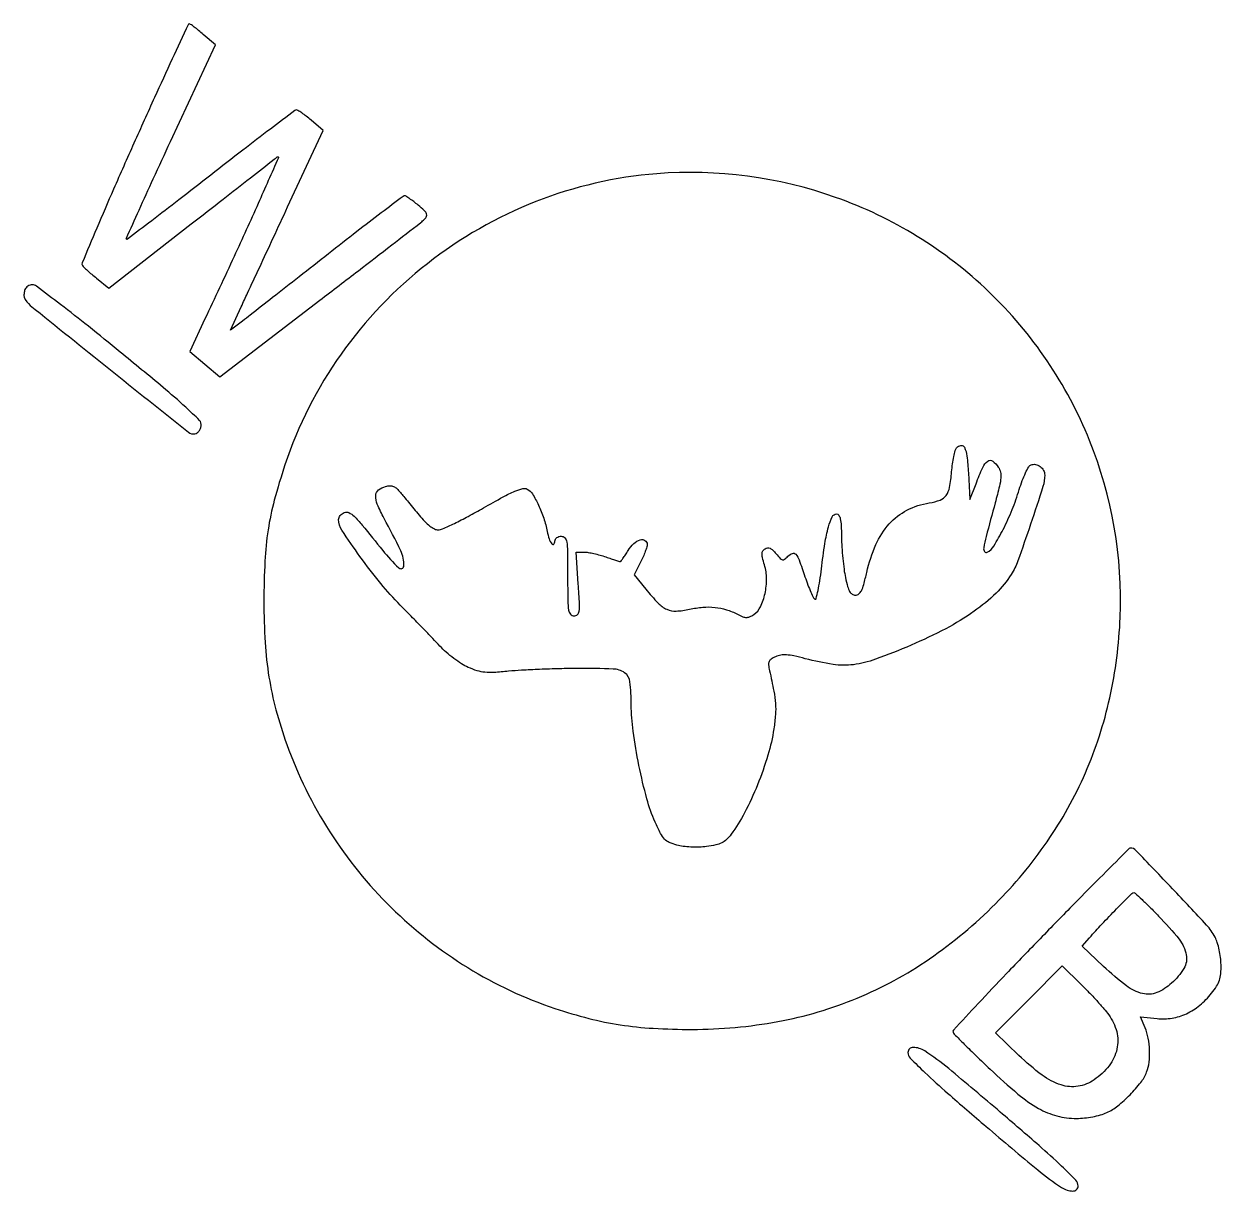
# Model space of a CAD drawing. Extents: x 15 to 391, y 53 to 420.
import ezdxf

# ---------------------------------------------------------------- set-up
doc = ezdxf.new("R2010")
doc.units = 0

msp = doc.modelspace()

# ---------------------------------------------------------------- linework, layer by layer
for points in [[(49.638457, 382.527338, 0.002117), (43.243637, 368.091854, 0.003449), (37.953571, 355.781945, 0.000578), (33.375976, 344.888879, 0.242132), (33.437964, 344.100377, 0.063673), (33.868996, 343.568173, 0.007391), (34.995647, 342.5226, 0.008789), (36.381794, 341.317289, 0.007075), (37.9125, 340.069301), (41.797247, 336.992525), (67.648623, 357.138776, 0.000007), (77.644046, 364.928554, 0.000012), (86.25905, 371.643056, 0.000003), (93.774144, 377.500649, 0.000408), (94.701335, 378.224569, -0.78033), (95.068076, 377.939032, -0.00088), (88.704681, 363.603785, -0.003201), (81.138118, 346.926464, -0.001938), (71.97749, 327.274996), (67.16273, 317.049992), (71.883016, 313.097945), (76.603302, 309.145898), (108.051651, 333.149882, 0.000626), (120.213389, 342.45684, 0.000965), (130.702672, 350.536983, 0.000294), (139.791513, 357.574882, 0.029675), (141, 358.63229, 0.086983), (141.655455, 359.552136, 0.221662), (141.662902, 360.351684, 0.100663), (140.973487, 361.302005, 0.011906), (139, 363.028456, 0.009182), (137.605673, 364.148075, 0.012693), (136.31183, 365.097014, 0.009295), (135.208637, 365.833805, 0.13423), (134.763676, 365.973099, 0.172941), (134.236981, 365.806718, 0.000371), (127.409942, 360.625221, 0.002441), (119.735576, 354.732307, 0.001506), (110.763676, 347.729782, -0.000237), (101.580109, 340.52447, -0.000316), (93.233405, 333.990665, -0.00022), (86.226387, 328.517689, -0.00326), (83.754299, 326.614372), (80.008598, 323.76918), (83.391167, 331.13459, -0.000995), (85.352674, 335.383373, -0.000174), (89.068982, 343.383981, -0.000189), (93.435384, 352.766329, -0.000169), (97.969909, 362.491728), (109.166083, 386.483456), (105.333041, 389.726851, 0.008626), (103.810874, 390.97044, 0.012152), (102.408843, 392.021869, 0.008427), (101.213397, 392.843764, 0.142279), (100.760892, 392.985123, 0.168664), (100.230182, 392.812745, 0.000291), (92.541184, 386.98181, 0.002135), (83.916701, 380.375289, 0.001314), (73.816803, 372.527423, -0.001179), (63.747215, 364.698754, -0.001962), (55.22195, 358.15625, -0.000156), (47.570392, 352.335601, -0.375093), (47.31366, 352.353007, -0.3114), (47.262856, 352.629631, -0.000144), (51.247556, 361.494786, -0.001834), (55.735965, 371.37585, -0.001107), (61.124344, 383.055262), (75.233189, 413.459356), (71.449985, 416.729678, 0.007538), (69.955525, 417.982676, 0.010934), (68.596259, 419.039343, 0.006776), (67.435347, 419.877589, 0.154161), (67.04776, 420, 0.29164), (66.692428, 419.773476, 0.0002), (61.678431, 408.992405, 0.002129), (56.12083, 396.895385, 0.001289)], [(214, 372.925408, 0.074238), (176.01507, 364.168001, 0.072472), (141.898664, 344.657508, 0.072441), (114.756381, 316.213795, 0.074068), (97.102094, 281.415287, 0.015149), (93.76931, 270.300918, 0.027155), (91.813823, 260.977277, 0.025805), (90.822592, 251.181015, 0.012257), (90.508924, 238.5, 0.01524), (90.898907, 225.615958, 0.024553), (92.102308, 214.703454, 0.026068), (94.300399, 204.443748, 0.020427), (97.708578, 193.581222, 0.056273), (111.222985, 166.118309, 0.055934), (130.543639, 142.298572, 0.05617), (154.579141, 123.438109, 0.057698), (182, 110.60099, 0.018158), (192.672632, 107.459484, 0.024483), (202.535554, 105.449907, 0.023405), (212.887775, 104.356375, 0.014611), (225.080226, 104, 0.045752), (252.115594, 106.479038, 0.052371), (276.993618, 113.835991, 0.052493), (299.752395, 126.182487, 0.046328), (320.5, 143.465261, 0.044832), (336.747383, 162.98903, 0.048439), (348.778197, 184.616244, 0.048346), (356.440457, 208.192373, 0.044346), (359.722914, 233.5, 0.106349), (350.086205, 289.121223, 0.106405), (318.429474, 335.846813, 0.106085), (270.260774, 365.50785, 0.105121)], [(15.374286, 336.532989, 0.036502), (15.184216, 335.903949, 0.032269), (15.077853, 335.227442, 0.03369), (15.062835, 334.603847, 0.079116), (15.15567, 334.148631, 0.134267), (17.042436, 331.539114, 0.000714), (41.711981, 311.735702, 0.000484), (66.795137, 291.698922, 0.218718), (68.815206, 291.199449, 0.106127), (69.482128, 291.481201, 0.069548), (70.094754, 292.051987, 0.065284), (70.562591, 292.812514, 0.069813), (70.805234, 293.650965, 0.234344), (70.221677, 295.423282, 0.013217), (65.933293, 299.547621, 0.011275), (58.787644, 305.775995, 0.002084), (45.326221, 316.89075, 0.003203), (35.312869, 324.981987, 0.005016), (26.58665, 331.799158, 0.001577), (18.974329, 337.586126, 0.163137), (17.739602, 338, 0.074569), (17.008506, 337.890356, 0.064446), (16.301312, 337.569066, 0.066855), (15.723998, 337.093883, 0.095845)], [(312, 278.920825), (312.5, 270.5), (314.390531, 275.5, -0.015713), (316.514948, 280.625661, -0.126654), (318.097423, 282.597422, -0.328614), (319.644768, 282.609074, -0.092913), (321.404795, 280.75, -0.085248), (322.085065, 279.152863, -0.080465), (322.212416, 277.38694, -0.038653), (321.770914, 274.749498, -0.005669), (320.405508, 269.5, 0.001541), (317.56627, 258.942656, 0.025604), (316.813857, 255.385332, 0.18924), (317.078229, 254.185148, 0.38537), (317.943149, 253.969574, 0.134108), (320.012337, 255.928465, 0.01872), (322.911556, 261.127277, 0.021532), (325.754828, 267.35613, 0.023015), (327.982589, 273.671203, -0.016041), (328.930004, 276.48114, -0.022286), (329.968792, 278.925559, -0.020428), (330.97251, 280.819838, -0.1707), (331.700216, 281.438456, -0.145471), (333.112937, 281.548152, -0.10736), (334.549712, 280.897336, -0.104268), (335.61849, 279.688033, -0.129722), (336, 278.242282, -0.077617), (335.430149, 274.593486, -0.003687), (331.553014, 262.784047, -0.004604), (327.55072, 251.2427, -0.054905), (325.487068, 247, -0.060783), (320.677175, 241.098337, -0.037682), (313.774264, 235.39848, -0.032204), (304.877311, 229.937441, -0.021043), (294, 224.762739, -0.012719), (282.756437, 220.317079, -0.056135), (275.846065, 218.633744, -0.069645), (269.470724, 218.71202, -0.026341), (260.72605, 220.521222, 0.010523), (257.12, 221.387027, 0.037787), (254.777022, 221.714941, 0.058123), (252.998583, 221.621306, 0.064793), (251.35756, 221.117054, 0.038701), (249.959631, 220.344462, 0.147558), (249.328199, 219.587981, 0.129469), (249.176452, 218.549041, 0.027018), (249.48425, 216.717451, -0.007135), (250.823446, 210.316633, -0.02955), (251.346684, 206.402635, -0.038019), (251.339131, 202.951045, -0.017698), (250.831388, 198.5, -0.035988), (248.969632, 190.210206, -0.023003), (245.686002, 180.89379, -0.023132), (241.626552, 172.068369, -0.041587), (237.392555, 165.322508, -0.039901), (235.916164, 163.65063, -0.076302), (234.456987, 162.619136, -0.063793), (232.583483, 161.965623, -0.020981), (229.698925, 161.481587, -0.024082), (227.33806, 161.301476, -0.018452), (224.74972, 161.324545, -0.018826), (222.28692, 161.530569, -0.035496), (220.330171, 161.911094, -0.039806), (217.968886, 162.753288, -0.098645), (216.479557, 163.813895, -0.07019), (215.229241, 165.583278, -0.013297), (213.512258, 169.152034, -0.039827), (210.900586, 176.483302, -0.015521), (208.429809, 186.961614, -0.01566), (206.592469, 197.715947, -0.03414), (206.010505, 206.05887, 0.0275), (205.602793, 213.283108, 0.218552), (203.921565, 216.077033, 0.141927), (200.274393, 217.272677, 0.009805), (189.331668, 217.439091, 0.004875), (183.445166, 217.355777, 0.004068), (177.19487, 217.155467, 0.004106), (171.478978, 216.878684, 0.011164), (167.438101, 216.559091, -0.009933), (162.810823, 216.181653, -0.039526), (159.964742, 216.231429, -0.052394), (157.578446, 216.718115, -0.027654), (154.747403, 217.787537, -0.037753), (152.66526, 218.903326, -0.019), (150.212457, 220.600923, -0.018753), (147.797271, 222.557612, -0.026381), (145.809302, 224.489755, 0.004251), (143.604381, 226.831144, 0.001466), (140.378307, 230.179347, 0.001456), (136.799932, 233.850012, 0.001689), (133.372169, 237.322218, -0.024361), (127.230055, 244.135717, -0.015335), (120.707201, 252.640975, -0.009954), (115.003936, 260.912162, -0.146985), (114, 264.253477, -0.10132), (114.130215, 264.889477, -0.066807), (114.513566, 265.532911, -0.063364), (115.079923, 266.085955, -0.07025), (115.748309, 266.456912, -0.198549), (117.231142, 266.418954, -0.090034), (118.866466, 265.306938, -0.027298), (121.430639, 262.495633, -0.002096), (127.873409, 254.539544, 0.033308), (132.907007, 249.060841, 0.644479), (134.509245, 249.707951, 0.12341), (133.540526, 254.400076, 0.012485), (128.296772, 264.618059, -0.023764), (126.155828, 269.032172, -0.113566), (125.663466, 271.770345, -0.211588), (126.548704, 273.533634, -0.111101), (128.781679, 274.660053, -0.056101), (130.141087, 274.843063, -0.10141), (131.241668, 274.642343, -0.088829), (132.269633, 273.998267, -0.035548), (133.421378, 272.793307, -0.000699), (134.476398, 271.515941, -0.000238), (136.005588, 269.657394, -0.000237), (137.692589, 267.603074, -0.000272), (139.299772, 265.641886, 0.020446), (141.059053, 263.663548, 0.036259), (142.683588, 262.208064, 0.045103), (144.123993, 261.289, 0.120444), (145.299772, 261.003686, 0.105695), (146.688211, 261.302938, 0.007136), (150.378683, 263.027568, 0.009991), (154.743155, 265.252348, 0.007311), (159.5, 267.888319, -0.005258), (165.677075, 271.344532, -0.023608), (169.401592, 273.154727, -0.039393), (171.860386, 273.987183, -0.185045), (173.315688, 273.814293, -0.135188), (174.934529, 272.297265, -0.027429), (176.818809, 268.80057, -0.028894), (178.493963, 264.626464, -0.03462), (179.560442, 260.52951, 0.034901), (180.180712, 258.152169, 0.086098), (181.037028, 256.572572, 0.461196), (181.65177, 256.549195, 0.188318), (182, 257.440983, -0.12119), (182.150115, 258.051226, -0.106973), (182.570715, 258.555123, -0.093907), (183.214978, 258.886332, -0.072022), (184, 259, -0.218517), (185.104087, 258.493281, -0.138781), (185.71, 257.1875, -0.036854), (185.955897, 254.300928, -0.002827), (186, 246.5, 0.002819), (186.044034, 238.690978, 0.036959), (186.2901, 235.808588, 0.139562), (186.89762, 234.505923, 0.217611), (188.005019, 234, 0.180461), (189.086998, 234.403655, 0.182611), (189.633556, 235.415158, 0.046616), (189.726588, 237.683399, 0.003317), (189.3547, 244), (188.699361, 254), (191.223954, 254, -0.040145), (192.483531, 253.898704, -0.014341), (194.255812, 253.559375, -0.014122), (196.18713, 253.074248, -0.016213), (198, 252.5, 0.002016), (199.650536, 251.925131, 0.003072), (201.088573, 251.440625, 0.001117), (202.329814, 251.033973, 0.078753), (202.544167, 251, 0.240565), (202.716255, 251.087883, 0.003659), (203.386312, 252.028125, 0.008907), (204.14972, 253.158418, 0.00566), (205, 254.5, -0.066093), (206.789178, 256.687494, -0.109806), (208.830324, 257.895804, -0.224784), (210.317256, 257.706766, -0.255908), (211, 256.460162, -0.073563), (210.875511, 255.618601, -0.015003), (210.395243, 254.18723, -0.015506), (209.729367, 252.54276, -0.014), (208.941253, 250.884847), (206.882506, 246.849369), (210.545032, 242.379739, 0.019911), (214.450918, 237.982496, 0.093868), (217.190916, 236.0367, 0.120547), (220.100807, 235.475929, 0.042677), (224.334462, 236.050368, -0.034058), (228.528745, 236.693169, -0.04705), (232.334691, 236.654931, -0.049612), (235.906604, 235.918892, -0.044666), (239.398474, 234.476868, 0.022892), (241.089144, 233.690968, 0.095448), (242.185239, 233.469879, 0.111088), (243.197365, 233.688309, 0.036571), (244.536693, 234.432085, 0.136853), (246.655157, 236.853628, 0.058581), (248.05918, 240.956762, 0.055356), (248.541219, 245.663151, 0.070759), (247.891402, 249.968131, -0.012694), (247.26521, 252.269088, -0.06884), (247.132709, 253.552719, -0.133856), (247.395337, 254.399526, -0.109005), (248.068163, 255.074214, -0.122057), (248.845635, 255.337667, -0.128362), (249.64029, 255.20001, -0.084948), (250.511455, 254.60868, -0.030075), (251.536744, 253.496642, 0.015522), (252.818587, 252.022518, 0.154003), (253.522095, 251.621201, 0.218076), (254.204845, 251.77146, 0.03485), (255.262934, 252.691506, -0.108193), (256.68034, 253.599719, -0.317843), (257.740085, 253.316455, -0.086126), (258.763023, 251.539309, -0.006459), (260.616061, 246.259639, 0.00969), (261.545919, 243.664083, 0.01432), (262.469999, 241.428884, 0.00945), (263.31617, 239.629454, 0.200261), (263.752265, 239.249245, 0.436256), (264.140809, 239.462003, 0.008614), (264.714443, 241.913518, 0.01471), (265.286795, 245.002505, 0.008621), (265.798808, 248.728762, -0.008643), (266.898639, 256.730256, -0.02861), (268.012447, 261.928177, -0.042236), (269.194395, 265.139057, -0.291255), (270.547004, 266, -0.2569), (271.258121, 265.60881, -0.088833), (271.716708, 264.485987, -0.040822), (271.98526, 262.414883, -0.008512), (272.096426, 258.75, 0.012359), (272.217282, 255.572484, 0.008749), (272.503389, 252.014062, 0.008837), (272.896577, 248.622056, 0.018419), (273.346426, 246, 0.01361), (274.024869, 243.153302, 0.063684), (274.661534, 241.597262, 0.125458), (275.43291, 240.794052, 0.139903), (276.463257, 240.5, 0.165232), (277.534486, 240.863939, 0.112979), (278.360241, 241.862852, 0.051349), (279.107604, 243.829458, 0.009332), (280.043425, 247.622347, -0.047556), (282.927313, 256.375258, -0.079887), (287.112035, 262.864624, -0.090629), (292.69138, 267.175541, -0.079575), (299.692432, 269.48214, 0.049762), (303.104279, 270.385716, 0.147731), (305.008096, 271.838044, 0.112488), (306.081687, 274.365021, 0.022953), (306.724392, 279.212642, -0.013143), (307.00623, 281.714009, -0.016141), (307.405618, 284.030059, -0.014651), (307.856254, 285.934573, -0.102498), (308.283037, 286.783305, -0.196615), (309.647705, 287.550795, -0.323977), (310.756597, 286.941292, -0.081521), (311.532641, 284.231575, -0.014236)], [(334.556826, 132.513522, 0.002056), (323.948182, 121.526419, 0.003375), (315.069984, 112.129319, 0.000507), (307.289139, 103.764535, 0.28371), (307.162159, 103.122782, 0.106528), (307.545763, 102.524053, 0.001378), (310.717619, 99.348524, 0.003922), (314.439429, 95.700571, 0.002554), (318.791438, 91.544057, 0.01449), (327.580496, 83.704829, 0.04533), (334.071844, 79.179855, 0.065115), (339.830762, 76.825281, 0.065164), (346, 76.031731, 0.026159), (348.455302, 76.165732, 0.020971), (351.073732, 76.558158, 0.02149), (353.535594, 77.144131, 0.037697), (355.5, 77.865662, 0.061856), (358.964172, 79.993949, 0.029786), (362.839616, 83.490379, 0.02963), (366.215578, 87.355324, 0.073986), (368.044627, 90.617377, 0.062268), (368.794697, 93.696497, 0.037544), (368.943332, 97.45593, 0.037111), (368.522875, 101.272423, 0.053016), (367.549823, 104.534998), (366.099647, 108.00576), (371.299823, 107.434797, 0.068172), (376.020444, 107.561221, 0.06746), (380.551213, 108.95097, 0.064144), (384.737496, 111.578209, 0.052644), (388.442034, 115.345206, 0.026435), (390.034217, 117.580209, 0.061444), (390.915274, 119.435311, 0.059735), (391.332809, 121.481044, 0.023844), (391.431165, 124.345206, 0.02822), (391.273732, 126.597741, 0.021896), (390.857866, 129.020568, 0.022393), (390.261011, 131.277351, 0.043514), (389.552298, 133, 0.067651), (386.907888, 136.764525, 0.003104), (376.145486, 148.232361, 0.001312), (364.638325, 160.278795, 0.204185), (362.945899, 161, 0.199164), (362.494556, 160.812791, 0.000186), (354.335775, 152.632097, 0.001816), (345.236948, 143.435473, 0.001108)], [(371.805058, 139.633335, -0.023896), (378.246635, 132.32149, -0.121356), (380.506669, 127.430996, -0.186215), (379.748296, 123.187523, -0.072885), (375.894691, 118.523824, -0.086689), (371.212816, 115.576993, -0.159138), (366.764682, 115.250847, -0.103556), (361.65465, 117.711808, -0.025152), (354.484635, 123.818574), (347.780216, 130.137148), (350.113806, 132.818574, -0.009239), (353.966288, 137.083537, -0.00589), (358.595562, 141.906733, -0.001388), (363.334429, 146.702393, -0.199739), (364.049697, 147, -0.189996), (364.449981, 146.842199, -0.002167), (366.58041, 144.836042, -0.006272), (369.022886, 142.456991, -0.004005)], [(356.113254, 108.599962, -0.097906), (358.617297, 103.308531, -0.117402), (358.689167, 97.812495, -0.109962), (356.239733, 92.605558, -0.077987), (351.528297, 88.159824, -0.110708), (346.45725, 86.133123, -0.119014), (341.148072, 86.543891, -0.082361), (335.138906, 89.660717, -0.030361), (327.834073, 95.857731), (320.5, 102.887772), (330.976606, 113.438341), (341.453213, 123.988909), (347.33986, 118.244455, -0.00811), (349.805244, 115.75929, -0.006761), (352.345287, 113.041797, -0.006834), (354.602516, 110.491274, -0.018405)], [(293.003947, 96.75, 0.195411), (293.735213, 94.959361, 0.009832), (298.328368, 90.438528, 0.010169), (305.477427, 83.943991, 0.002458), (317.574093, 73.5, 0.003359), (333.779437, 59.83446, 0.029975), (341.285595, 54.316328, 0.13761), (344.8671, 53.206504, 0.422141), (346.5, 54.795917, 0.194423), (345.757575, 56.633048, 0.010916), (341.30157, 61.048753, 0.010525), (334.236553, 67.473577, 0.002401), (322, 78.03656, 0.003428), (305.807768, 91.688081, 0.030133), (298.255986, 97.233235, 0.137336), (294.645802, 98.350613, 0.422717)]]:
    msp.add_lwpolyline(points, format="xyb", close=True)

doc.saveas('drawing.dxf')
